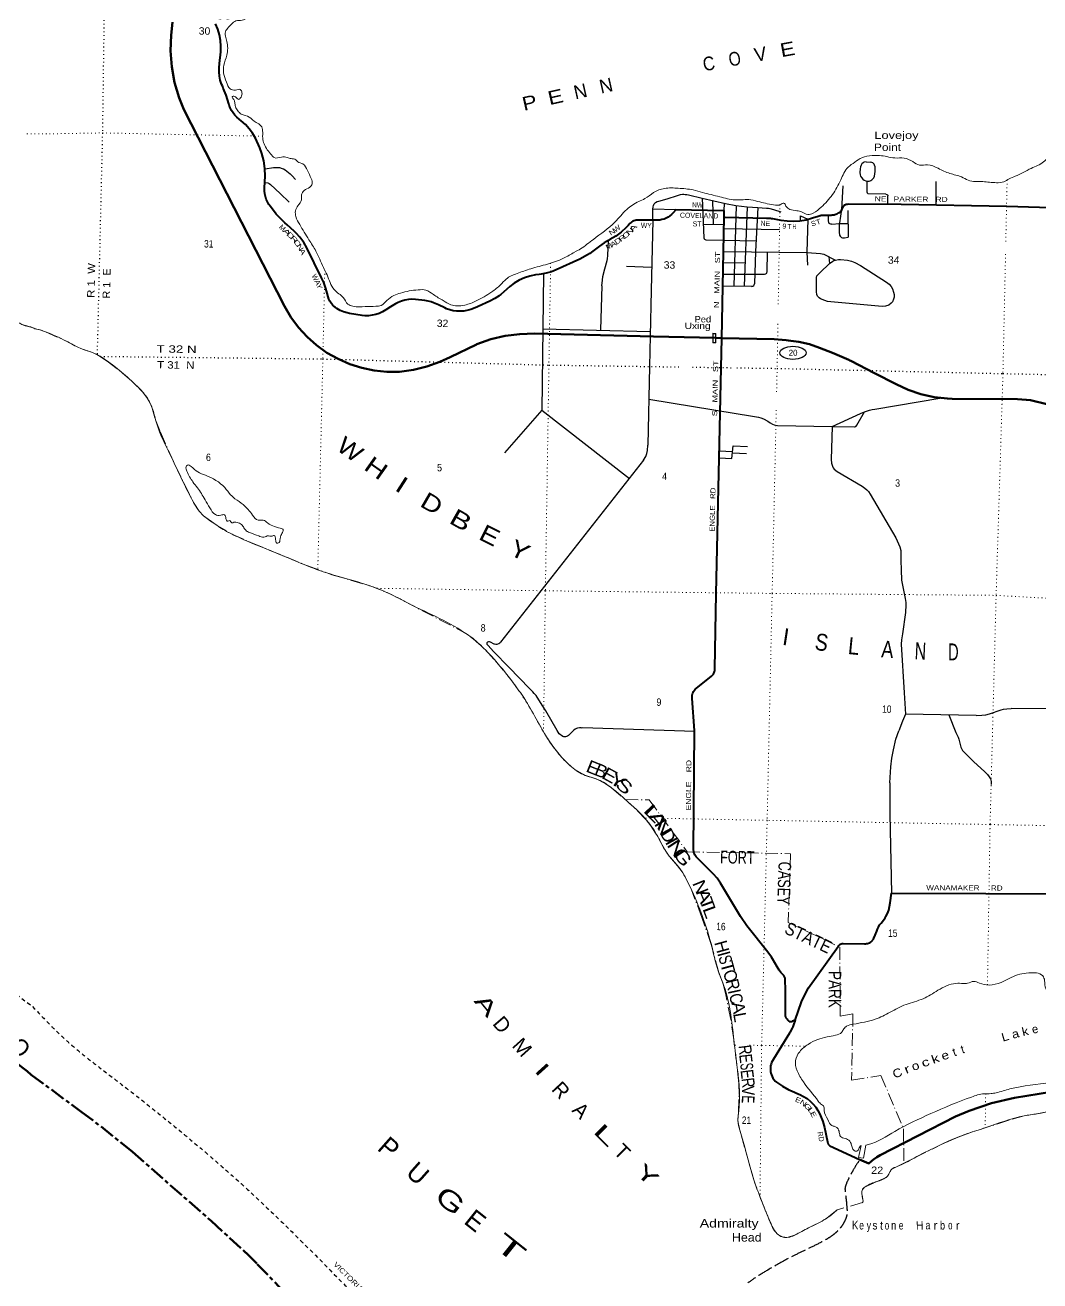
# Model space of a CAD drawing. Header units: feet. Extents: x -493433 to -244333, y 184684 to 373072.
# Drawn here: x -430528 to -406500, y 243147 to 272885 of the extents above; entities that cross this region are included whole.
import ezdxf
from ezdxf.enums import TextEntityAlignment as Align

# ---------------------------------------------------------------- set-up
doc = ezdxf.new("R2010")
doc.units = ezdxf.units.FT
doc.header["$LTSCALE"] = 60
for name, pattern in [('DOT_DASHED', [7.7, 5, -1.2, 0.3, -1.2]), ('DOTTED', [1.5, 0.3, -1.2]), ('LONG_DASH_SHORT_DASH', [9.9, 6, -1.2, 1.5, -1.2]), ('LONG_DASHED', [7.5, 6, -1.5]), ('SHORT_DASHED', [2.7, 1.5, -1.2])]:
    doc.linetypes.add(name, pattern=pattern)
for name, color, linetype, lineweight in [('11', 7, 'LONG_DASH_SHORT_DASH', 60), ('12', 7, 'LONG_DASH_SHORT_DASH', 13), ('17', 7, 'Continuous', 25), ('23', 7, 'Continuous', 70), ('26', 7, 'Continuous', 40), ('27', 7, 'Continuous', 13), ('29', 7, 'Continuous', 25), ('33', 7, 'SHORT_DASHED', 25), ('39', 7, 'Continuous', 13), ('41', 7, 'Continuous', 13), ('44', 7, 'DOT_DASHED', 13), ('45', 7, 'Continuous', 25), ('59', 7, 'Continuous', 13), ('6', 7, 'DOTTED', 25), ('7', 7, 'DOTTED', 13)]:
    doc.layers.add(name, color=color, linetype=linetype, lineweight=lineweight)
doc.layers.add('42', color=7, linetype='Continuous')

msp = doc.modelspace()

# ---------------------------------------------------------------- linework, layer by layer
at = {"layer": '11'}
for points in [[(-430741.36, 248309.59), (-430483.13, 248110.01), (-430382.02, 248029.91)], [(-430382.02, 248029.91), (-429206.37, 247156.84), (-428730.94, 246802.27), (-427984.09, 246201.08), (-426123.29, 244569.06), (-425296.42, 243807.99), (-425029.58, 243546.77), (-424414.71, 242906.34)]]:
    msp.add_lwpolyline(points, dxfattribs=at)
at = {"layer": '17'}
msp.add_ellipse((-412346.41, 265124.15), major_axis=(-309.24, 1), ratio=0.500121, dxfattribs=at)
at = {"layer": '23'}
for points in [[(-414032.83, 265474.26), (-414173.89, 265477.58), (-414563.33, 265486.75), (-415652.23, 265512.38), (-418469.96, 265578.72), (-418817.73, 265570.01), (-419162.68, 265525), (-419501.04, 265444.18), (-419829.1, 265328.43), (-419843.78, 265322.32), (-420461.91, 265024.64), (-420709.14, 264908.37), (-421017.41, 264798.09), (-421335.52, 264720.63), (-421659.99, 264676.84), (-421960.33, 264675.12), (-422260.28, 264704.86), (-422555.49, 264765.78), (-422842.71, 264857.23), (-423118.79, 264978.2), (-423380.72, 265127.36), (-423625.62, 265303.09), (-423850.81, 265503.46), (-424053.83, 265726.26), (-424232.44, 265969.07), (-424384.69, 266229.21), (-426772.21, 270884.33), (-426882.38, 271162.17), (-426988.07, 271524.63), (-427055.3, 271896.15), (-427083.32, 272272.66), (-427071.83, 272650.04), (-427038, 272951.95)], [(-411022.52, 264954.83), (-411409, 265125.95), (-411717.12, 265245.65), (-411957.02, 265329.48), (-412204.37, 265387.77), (-412456.46, 265419.88), (-412510.89, 265423.32), (-412788, 265444.95), (-414032.83, 265474.26)], [(-406046.64, 263841.1), (-406692, 263995.95), (-406719.58, 264000.25), (-406823.57, 264013.72), (-407031.03, 264024.1), (-408574.03, 264034.83), (-408688.01, 264039.85), (-409004.36, 264076.41), (-409315.16, 264145.83), (-409616.99, 264247.37), (-409906.56, 264379.89), (-410418, 264643.95), (-410972.52, 264930.84), (-410997.39, 264943.7), (-411022.52, 264954.83)], [(-410769, 246021.95), (-410547, 245927.95), (-410479.27, 245986.65), (-410439.79, 246020.35), (-410363.41, 246075.48), (-410281.68, 246122.33), (-408496.72, 247036.45), (-408173.08, 247177.86), (-407646.36, 247356.1), (-407103.89, 247478.31), (-406228, 247624.95)]]:
    msp.add_lwpolyline(points, dxfattribs=at)
at = {"layer": '26'}
msp.add_line((-414032.83, 265474.26), (-413975.17, 268336.39), dxfattribs=at)
for points in [[(-423214.94, 266221.96), (-423238.26, 266246.98), (-423245.56, 266254.81), (-423279.97, 266299.5), (-423309.51, 266347.53), (-423333.88, 266398.39), (-423352.79, 266451.52), (-423373, 266535.95), (-423407.11, 266645.47), (-423413.6, 266668.01), (-423456.32, 266787.93), (-423511.34, 266902.72), (-423855.21, 267611.34), (-423931.18, 267739.99), (-424020.18, 267859.99), (-424111.54, 267960.42), (-424156, 268003.95), (-424320, 268153.95), (-424379.23, 268204.68), (-424449.66, 268269.71), (-424580.1, 268410.65), (-424716.17, 268585.6), (-424755.65, 268640.19), (-424789.22, 268698.6), (-424816.49, 268760.2), (-424837.17, 268824.31), (-424851.04, 268890.24), (-424857.94, 268957.25), (-424857.8, 269024.62), (-424857.55, 269028.98), (-424842.71, 269304.15), (-424850.93, 269487.4), (-424878.27, 269668.78), (-424924.41, 269846.31), (-424971.12, 269975.9), (-425071.71, 270207.21), (-425140.37, 270323.63), (-425220.83, 270432.22), (-425312.2, 270531.81), (-425413.47, 270621.31), (-425455, 270652.95), (-425460.52, 270657.02), (-425513.84, 270701.28), (-425562.25, 270750.88), (-425605.2, 270805.26), (-425642.24, 270863.83), (-425672.95, 270925.96), (-425697, 270990.95), (-425703.66, 271019.15), (-425764.75, 271222.87), (-425836.35, 271394.09), (-425847.07, 271419.7), (-425857.44, 271444.09), (-425876.35, 271488.56), (-425906.34, 271582.32), (-425926.36, 271678.71), (-425936.2, 271776.66), (-425935.74, 271875.1), (-425925, 271972.95), (-425896.03, 272249.69), (-425892.47, 272386.4), (-425903.23, 272522.73), (-425928.17, 272657.2), (-425967.03, 272788.31), (-426019.39, 272914.65)], [(-404708.03, 268509.98), (-407285, 268589.95), (-409782, 268634.95), (-411023, 268643.95), (-411065.7, 268640.52), (-411079.52, 268638.63), (-411093.07, 268635.31), (-411106.2, 268630.59), (-411118.77, 268624.52), (-411130.63, 268617.17), (-411141.65, 268608.63), (-411151.73, 268598.97), (-411160.73, 268588.32), (-411168.58, 268576.78), (-411171.49, 268571.74), (-411205.87, 268487.3)], [(-413975.17, 268336.39), (-413972.62, 268462.99), (-413972.12, 268488.08), (-413997.12, 268488.63), (-415117, 268512.95), (-415185.9, 268437.63), (-415221.9, 268400.1), (-415261.62, 268366.54), (-415304.63, 268337.31), (-415350.47, 268312.74), (-415398.62, 268293.1), (-415448.56, 268278.59), (-415499.74, 268269.39), (-415551.6, 268265.59), (-415581.02, 268265.84), (-415661, 268264.95), (-416003.05, 268269.27), (-416030.48, 268269.18), (-416057.74, 268266.22), (-416084.55, 268260.42), (-416110.6, 268251.86), (-416135.62, 268240.61), (-416159.32, 268226.82), (-416181.45, 268210.62), (-416201.77, 268192.2), (-416205.47, 268188.39), (-416250, 268140.95), (-416292.45, 268094.18), (-416412.14, 267984.07), (-416542.69, 267887.07), (-416682.66, 267804.25), (-416705.31, 267792.63), (-416816.16, 267730.47), (-416927.16, 267652.47), (-417088, 267529.95), (-417156.62, 267478.78), (-417211.07, 267443.23), (-417390.62, 267342.88), (-417951.13, 267091.77), (-418066.81, 267043.39), (-418186.91, 267007.37), (-418310.12, 266984.09), (-418357.96, 266978.6), (-418442.14, 266967.98), (-418574.62, 266939.64), (-418703.42, 266897.62), (-418827.12, 266842.35), (-418944.36, 266774.47), (-419053.87, 266694.69), (-419267, 266502.95), (-419286.21, 266488.87), (-419303, 266476.37), (-419408.6, 266407.29), (-419520.85, 266349.63), (-419804.36, 266217.37), (-419828.79, 266205.97), (-419854.36, 266194.25), (-419872.32, 266186.02), (-419975.9, 266147.61), (-420038.59, 266131.36), (-420139.38, 266114.26), (-420223.31, 266107.54), (-420307.48, 266109.63), (-420390.98, 266120.51), (-420472.88, 266140.06), (-420552.29, 266168.06), (-420592.83, 266186.11), (-420741, 266256.95), (-420860.11, 266309.24), (-420916.53, 266330.46), (-420988.2, 266349.89), (-421061.52, 266361.72), (-421284.83, 266390.26), (-421369.38, 266392.9), (-421453.74, 266386.68), (-421536.98, 266371.68), (-421618.2, 266348.06), (-421696.51, 266316.07), (-421760.6, 266282.3), (-421875, 266211.95), (-421986.31, 266138.39), (-422062.25, 266094.25), (-422142.39, 266058.29), (-422225.85, 266030.9), (-422311.72, 266012.39), (-422399.05, 266002.95), (-422486.89, 266002.7), (-422547.83, 266007.94), (-422849.38, 266057.67), (-422902.83, 266069.23), (-422986.45, 266094.92), (-423066.93, 266129.2), (-423143.38, 266171.71), (-423189.97, 266204.43), (-423214.94, 266221.96)], [(-413975.17, 268336.39), (-413949.99, 268335.87), (-412974.04, 268315.59), (-412948.73, 268315.06), (-412924.04, 268313.76), (-412894.12, 268312.19), (-412877.96, 268309.84), (-412853.22, 268306.24), (-412827.96, 268301.57), (-412635, 268265.95), (-412486.32, 268247.37), (-412335.44, 268240.77), (-412184.69, 268249.97), (-412037.17, 268274.55), (-411880, 268317.95), (-411749.84, 268362.02), (-411724.71, 268370.53), (-411699.84, 268377.08), (-411696.32, 268378.01), (-411676.94, 268381), (-411652.06, 268383.62), (-411626.94, 268384.09), (-411439.98, 268387.58), (-411414.82, 268388.05), (-411389.98, 268390.12), (-411366.11, 268394.62), (-411352.36, 268398.74), (-411327.48, 268407.65), (-411302.36, 268419.55), (-411250.58, 268444.06)], [(-411250.59, 268444.08), (-411240.14, 268450.53), (-411230.41, 268458.04), (-411221.53, 268466.53), (-411213.58, 268475.9), (-411206.65, 268486.04), (-411205.89, 268487.32)], [(-412295.92, 249321.12), (-412319, 249311.18), (-412358.6, 249294.12), (-412383.66, 249282.66), (-412408.6, 249279.56), (-412409.97, 249279.65), (-412415.82, 249280.69), (-412421.54, 249282.32), (-412427.05, 249284.55), (-412432.29, 249287.34), (-412437.22, 249290.67), (-412470.36, 249324.59), (-412487.56, 249346.35), (-412506.37, 249371.37), (-412517.14, 249396.35), (-412519.86, 249405.95), (-412525, 249430.9), (-412525, 249455.95), (-412525, 250055.95), (-412527.21, 250260), (-412527.48, 250285.09), (-412530.51, 250310), (-412531.52, 250315.11), (-412535.66, 250328.53), (-412541.18, 250341.45), (-412546.38, 250350.76), (-412565.3, 250375.69), (-412587.18, 250400.76), (-412632.48, 250452.66), (-412671.47, 250502.66), (-412722.24, 250581.08), (-412831.96, 250771.7), (-412855.11, 250809.42), (-412943.69, 250933.99), (-413438.5, 251557.55), (-413438.73, 251557.85), (-413586.15, 251773.07), (-414061.6, 252568.98), (-414141.24, 252683.3), (-414224.05, 252779.9), (-414635.5, 253190.45), (-414652.87, 253212.71), (-414667.83, 253236.66), (-414680.2, 253262.04), (-414689.84, 253288.57), (-414696.66, 253315.97), (-414700.58, 253343.93), (-414700.83, 253346.94), (-414676, 256180.95), (-414734.68, 256936.82), (-414735.82, 256959.66), (-414734.55, 256990.33), (-414730.07, 257020.7), (-414722.45, 257050.43), (-414711.76, 257079.21), (-414698.12, 257106.71), (-414681.69, 257132.63), (-414662.63, 257156.69), (-414641.16, 257178.63), (-414277.94, 257466.62), (-414273.93, 257469.7), (-414257.85, 257483.77), (-414243.33, 257499.46), (-414230.52, 257516.57), (-414219.58, 257534.93), (-414210.61, 257554.33), (-414203.72, 257574.56), (-414198.99, 257595.4), (-414196.46, 257616.62), (-414196.16, 257637.99), (-414165, 259425.95), (-414047, 264770.95), (-414032.83, 265474.26)], [(-412295.92, 249321.12), (-412142.65, 249756.53), (-412068.08, 249924.12), (-411975.83, 250084.12), (-411279.91, 251062.64), (-411262.09, 251087.7), (-411237.15, 251112.2), (-411236.69, 251112.56), (-411226.63, 251118.94), (-411215.95, 251124.24), (-411208.01, 251127.19), (-411183.05, 251132.92), (-411158.01, 251132.83), (-410652, 251131.11), (-410627.11, 251131.02), (-410602, 251133.27), (-410581.18, 251137.19), (-410559.01, 251143.83), (-410537.65, 251152.74), (-410517.33, 251163.85), (-410498.29, 251177.01), (-410480.74, 251192.1), (-410464.85, 251208.93), (-410460.77, 251214.28), (-410443.17, 251239.31), (-410431.13, 251264.28), (-410396.6, 251335.89), (-410361.78, 251432.21), (-410347.1, 251474.32), (-410323.36, 251526.28), (-410294.32, 251575.47), (-410260.3, 251621.35), (-410182.12, 251722.62), (-410162.86, 251747.57), (-410148.41, 251772.62), (-410111.04, 251846.58), (-410079.88, 251928.59), (-410057.46, 252013.41), (-410044.03, 252100.1), (-410011, 252331.95), (-405542, 252311.49)], [(-412295.92, 249321.12), (-412333.83, 249213.43), (-412342.38, 249188.67), (-412352.51, 249163.43), (-412364.59, 249133.32), (-412401.24, 249059.76), (-412413.75, 249034.63), (-412429.27, 249009.76), (-412810.74, 248398.41), (-412833.18, 248361.26), (-412851.61, 248321.96), (-412865.83, 248280.94), (-412875.69, 248238.67), (-412881.07, 248195.6), (-412881.92, 248152.2), (-412878.24, 248108.95), (-412870.05, 248066.32), (-412857.45, 248024.78), (-412840.57, 247984.79), (-412819.61, 247946.78), (-412794.79, 247911.17), (-412766.39, 247878.35), (-412739.23, 247852.54), (-412595.06, 247755.17), (-412441.5, 247673.4), (-412382.08, 247647.05), (-412204.85, 247569.29), (-412180.23, 247558.98), (-412093.84, 247515.79), (-412012.45, 247463.81), (-411936.93, 247403.6), (-411868.12, 247335.83), (-411806.78, 247261.24), (-411753.56, 247180.65), (-411709.06, 247094.93), (-411641.36, 246919.58), (-411597.71, 246777.8), (-411526.29, 246438.36), (-411521.05, 246413.47), (-411512.86, 246388.36), (-411510.35, 246383.08), (-411504.75, 246373.91), (-411498.22, 246365.37), (-411490.84, 246357.57), (-411482.68, 246350.58), (-411473.83, 246344.48), (-411473.42, 246344.22), (-410769, 246021.95)]]:
    msp.add_lwpolyline(points, dxfattribs=at)
at = {"layer": '29'}
for p, q in [((-410613, 269643.95), (-410511, 269638.95)), ((-410590.95, 268923.98), (-410588, 269189.95)), ((-408962, 269178.95), (-408961, 268619.95)), ((-411167, 269077.95), (-411194, 268518.95)), ((-410145.96, 268880.21), (-410563.02, 268892.18)), ((-410097, 268638.95), (-410101.15, 268837.99)), ((-414498.53, 268784.85), (-414455.82, 267845)), ((-414249.59, 268726.97), (-414235.87, 268165.22)), ((-413971.98, 268488.08), (-413968, 268664.95)), ((-413694.11, 268609.9), (-413745.13, 266701.95)), ((-413434.28, 268584.92), (-413500.47, 266698.97)), ((-415667, 268261.95), (-415662.34, 268523.96)), ((-415117, 268512.95), (-415662.34, 268523.96)), ((-411049, 268497.95), (-411040, 267861.95)), ((-414469.98, 268170.67), (-413978.99, 268159.25)), ((-413977, 268069.95), (-412667, 268042.95)), ((-414410.95, 267803.84), (-413988, 267792.95)), ((-413988, 267792.95), (-413220, 267779.95)), ((-411498.13, 267397.76), (-411481.92, 267237.89)), ((-415695, 267144.95), (-416290, 267170.95)), ((-413998, 267260.08), (-413481, 267253.95)), ((-414003, 266988.95), (-413019, 266985.04)), ((-416874.22, 266714.02), (-416906.81, 265665.04)), ((-413330, 266696.15), (-414010, 266705.95)), ((-418268, 265694.95), (-415724.84, 265630.9)), ((-410408.97, 263790.76), (-408869, 264053.95)), ((-418295, 263767.95), (-416215.96, 262151.58)), ((-410748.06, 263687.08), (-410651.77, 263725.8)), ((-411422, 263377.95), (-411442.43, 262596.07)), ((-411422, 263377.95), (-410893.02, 263370.43)), ((-415884.63, 262582.23), (-419269.16, 258270.86)), ((-414093, 262635.95), (-413792, 262621.95)), ((-414091, 262804.95), (-413775, 262785.95)), ((-413778, 262754.95), (-413443, 262736.95)), ((-410520.98, 261776.55), (-409911.07, 260745.72)), ((-406210, 256689.89), (-407181.98, 256699.75)), ((-408011.97, 256536.3), (-409680, 256570.95))]:
    msp.add_line(p, q, dxfattribs=at)
for points in [[(-424845, 269482.95), (-424646.14, 269511.86), (-424560.26, 269516.63), (-424505.39, 269509.47), (-424438.6, 269492.76), (-424412.36, 269480.83), (-424374.19, 269454.58), (-424252.53, 269366.27), (-424202.44, 269318.53), (-424128.49, 269232.61)], [(-410613, 269643.95), (-410650.58, 269642.51), (-410667.27, 269637.74), (-410682.78, 269627), (-410712.6, 269601.94), (-410730.49, 269570.91), (-410746, 269530.34), (-410754.34, 269482.6), (-410760.31, 269391.91), (-410754.34, 269342.98), (-410743.61, 269310.76), (-410724.53, 269276.15), (-410693.51, 269240.35), (-410658.93, 269215.29), (-410623.14, 269198.58), (-410588, 269189.95)], [(-410588, 269189.95), (-410545.62, 269191.42), (-410519.37, 269197.39), (-410499.1, 269205.74), (-410475.24, 269221.26), (-410453.77, 269241.54), (-410432.31, 269270.18), (-410416.8, 269307.18), (-410397.72, 269418.16), (-410396.52, 269473.06), (-410403.68, 269531.53), (-410414.41, 269566.14), (-410425.15, 269591.2), (-410458.55, 269624.61), (-410480.01, 269634.16), (-410511, 269638.95)], [(-424847, 269160.96), (-424777.34, 269146.69), (-424748.71, 269132.37), (-424720.09, 269110.89), (-424486.31, 268900.86), (-424278.77, 268693.21)], [(-415662.34, 268523.96), (-415657.68, 268579.83), (-415650.53, 268612.05), (-415630.25, 268650.24), (-415598.05, 268681.27), (-415559.87, 268705.14), (-415521.71, 268719.45), (-415321.33, 268767.19), (-415080.4, 268850.72), (-415010.02, 268872.21), (-414965.89, 268879.36), (-414933.69, 268879.37), (-414899.1, 268876.98), (-414856.16, 268872.21), (-414822.98, 268865.08)], [(-414822.98, 268865.08), (-414499, 268784.95), (-413946, 268658.95), (-413698, 268611.95), (-413430, 268582.95), (-413180, 268567.95), (-412969.94, 268551.79)], [(-410590.95, 268923.98), (-410587.95, 268909.19), (-410583.18, 268902.03), (-410574.83, 268896.06), (-410563.02, 268892.18)], [(-410145.96, 268880.21), (-410123.97, 268875.18), (-410110.26, 268866.23), (-410103.7, 268855.49), (-410101.15, 268837.99)], [(-413180.77, 268569.04), (-413235, 267519.95), (-413257.53, 266759.97)], [(-412969.94, 268551.79), (-412922.73, 268547.61), (-412891.72, 268542.83), (-412810.61, 268518.97), (-412636.47, 268464.07)], [(-415667, 268261.95), (-415702.54, 266597.99), (-415725.42, 265526.7)], [(-412171, 268250.95), (-412164, 268369.95), (-411996, 268285.95)], [(-411996, 268285.95), (-412019, 267504.95), (-412002, 267201.95)], [(-411430.87, 268170.4), (-411452.09, 268171.69), (-411469.98, 268177.65), (-411485.48, 268189.59), (-411497.41, 268207.49), (-411503.37, 268252.84), (-411501, 268386.95)], [(-411194, 268518.95), (-411248.13, 268202.71), (-411249.32, 268186.01)], [(-411430.87, 268170.4), (-411240, 268186.95), (-411045, 268189.95)], [(-411249.32, 268186.01), (-411254.09, 268088.15), (-411252.9, 267962.85), (-411245.74, 267925.85), (-411242.16, 267910.34), (-411229.04, 267882.89), (-411215.1, 267868.33), (-411199.59, 267855.21), (-411172.99, 267847.09), (-411124.08, 267848.29), (-411040, 267861.95)], [(-416874.22, 266714.02), (-416859.96, 266847.66), (-416845.65, 266928.81), (-416800.33, 267114.97), (-416743.08, 267310.68), (-416735.92, 267353.64), (-416728.76, 267430.02), (-416714.45, 267785.64)], [(-414455.82, 267845), (-414450.62, 267826.82), (-414442.87, 267814.89), (-414429.15, 267806.54), (-414410.95, 267803.84)], [(-413994.98, 267526.17), (-412009, 267498.95), (-411692.03, 267474.57)], [(-412962.6, 267028.71), (-412960, 267043.95), (-412946, 267509.95)], [(-411692.03, 267474.57), (-411651.29, 267467.02), (-411617.89, 267457.47), (-411553.48, 267426.44), (-411419.9, 267357.23), (-411336.4, 267321.43)], [(-418251.23, 266994.89), (-418295, 263767.95), (-419175, 262753.95)], [(-413330, 266696.15), (-413310.37, 266699.09), (-413294.87, 266705.05), (-413274.59, 266720.57), (-413263.86, 266736.08), (-413257.53, 266759.97)], [(-413019, 266985.04), (-412991.91, 266991.46), (-412978.79, 266999.81), (-412968.06, 267010.55), (-412962.6, 267028.71)], [(-415725.42, 265526.7), (-415741, 264796.95), (-415780.4, 262933.96)], [(-415759, 264029.95), (-413694.39, 263686.38), (-413348.44, 263628.81)], [(-410651.77, 263725.8), (-410531.31, 263763.99), (-410474.05, 263778.31), (-410408.97, 263790.76)], [(-413348.44, 263628.81), (-413166.06, 263598.13), (-413106.42, 263583.8), (-413046.78, 263562.32), (-412944.21, 263509.82), (-412883.38, 263469.24), (-412829.71, 263433.44), (-412793.92, 263416.73), (-412762.08, 263408.26)], [(-412762.08, 263408.26), (-412711, 263401.95), (-411422, 263377.95), (-410748.06, 263687.08)], [(-410893.02, 263370.43), (-410876.01, 263373.76), (-410865.27, 263378.53), (-410850.96, 263390.47), (-410835.45, 263409.56), (-410651.77, 263725.8)], [(-415884.63, 262582.23), (-415829.43, 262670.88), (-415803.19, 262737.71), (-415788.88, 262809.31), (-415780.4, 262933.96)], [(-413792, 262621.95), (-413762, 262918.95), (-413421, 262902.95)], [(-411442.43, 262596.07), (-411433.02, 262514.53), (-411413.94, 262438.15), (-411397.24, 262402.35), (-411368.61, 262371.33), (-411299.44, 262316.43), (-410705.45, 261967.97), (-410643.43, 261922.62), (-410595.72, 261879.66), (-410559.94, 261836.7), (-410520.98, 261776.55)], [(-409911.07, 260745.72), (-409816.77, 260527.57), (-409795.05, 260445.02), (-409790.71, 260279.93), (-409786.37, 259910.65), (-409779.86, 259808.56), (-409773.34, 259736.87), (-409686.5, 259306.77), (-409675.65, 259215.54), (-409673.47, 259154.71), (-409682.16, 258972.24), (-409755.97, 258468.28), (-409777.69, 258324.92), (-409781.68, 258223.94)], [(-419562.69, 258190.18), (-419584.17, 258217.26), (-419588.94, 258238.74), (-419586.55, 258261.41), (-419569.85, 258281.7), (-419550.77, 258288.86), (-419536.46, 258287.66), (-419517.37, 258281.7), (-419431.5, 258236.35), (-419410.02, 258229.19), (-419380.21, 258225.61), (-419352.77, 258226.8), (-419313.41, 258238.74), (-419288.37, 258253.06), (-419269.16, 258270.86)], [(-419562.69, 258190.18), (-419440, 258053.95), (-419068.37, 257674.4)], [(-409781.68, 258223.94), (-409712, 257072.95), (-409680, 256570.95), (-409752, 256397.95), (-409843.04, 256174.74)], [(-417361.71, 256247.66), (-417401.46, 256247.01), (-417444.4, 256239.85), (-417471.83, 256230.3), (-417500.46, 256215.99), (-417531.47, 256192.12), (-417574.41, 256151.54), (-417634.05, 256087.1), (-417657.9, 256065.62), (-417686.53, 256050.1), (-417734.24, 256034.6), (-417770.02, 256032.21), (-417795.07, 256039.36), (-417829.66, 256058.46), (-417852.32, 256077.55), (-417879.75, 256103.81), (-417932.23, 256177.8), (-418201.79, 256647.98), (-418285.28, 256779.25), (-418430.8, 257005.99), (-418471.35, 257058.5), (-418507.13, 257099.07), (-418585.85, 257177.84), (-419068.37, 257674.4)], [(-408011.97, 256536.3), (-407871.46, 256541.51), (-407775.93, 256554.54), (-407695.6, 256574.09), (-407415.53, 256671.84), (-407361.25, 256687.05), (-407283.09, 256695.74), (-407181.98, 256699.75)], [(-408657, 256548.95), (-408490.23, 256135.29), (-408433.78, 256020.16), (-408416.41, 255978.89), (-408390.36, 255848.56), (-408370.81, 255783.39), (-408333.91, 255709.54), (-408303.51, 255674.77), (-408073.38, 255444.52), (-407799.82, 255201.23), (-407739.01, 255136.06), (-407699.95, 255083.93), (-407671.71, 255036.13), (-407652.19, 254975.32), (-407649.99, 254951.42), (-407652.19, 254901.46)], [(-417361.71, 256247.66), (-417328, 256249.95), (-414670, 256166.95)], [(-410052.21, 254940.92), (-410031.72, 255322.88), (-410005.66, 255527.07), (-409966.58, 255722.57), (-409910.13, 255974.55), (-409843.04, 256174.74)], [(-410052.21, 254940.92), (-410051, 254706.95), (-410051, 254199.95), (-410011, 252331.95)]]:
    msp.add_lwpolyline(points, dxfattribs=at)
msp.add_lwpolyline([(-411336.4, 267321.43), (-411269.61, 267335.75), (-411221.9, 267335.75), (-411054.92, 267316.65), (-410957.11, 267292.78), (-410878.39, 267259.37), (-410749.58, 267192.54), (-410129.35, 266801.12), (-410064.95, 266746.22), (-410024.39, 266691.33), (-409991, 266636.44), (-409967.14, 266562.45), (-409950.44, 266502.78), (-409950.44, 266445.5), (-409962.37, 266395.38), (-409993.38, 266333.32), (-410022.01, 266297.52), (-410074.49, 266254.56), (-410155.59, 266225.92), (-410236.7, 266218.76), (-411448.52, 266330.93), (-411527.24, 266342.87), (-411594.04, 266361.96), (-411694.23, 266404.92), (-411727.62, 266428.79), (-411763.4, 266469.36), (-411780.1, 266507.55), (-411789.64, 266567.22), (-411787.26, 266908.52), (-411780.1, 266944.32), (-411749.09, 266980.12), (-411703.77, 267025.47), (-411481.92, 267237.89), (-411403.2, 267295.17), (-411376.96, 267307.1)], close=True, dxfattribs=at)
at = {"layer": '33'}
msp.add_lwpolyline([(-460939.06, 257380.74), (-445213.68, 254957.59), (-444459.88, 254809.61), (-443775.65, 254657.19), (-441707.86, 254146.31), (-439214.58, 253431.07), (-438287.06, 253141.57), (-437589.28, 252903.16), (-434338.68, 251694.07), (-431734.78, 250570.13), (-431333.78, 250363.65), (-430994.47, 250127.36), (-430350.94, 249643.45)], dxfattribs=at)
msp.add_spline([(-430350.94, 249643.45), (-429693, 248970.95), (-428326, 247861.95), (-426575, 246458.95), (-425495, 245522.95), (-418942, 239259.95), (-417786, 238411.95), (-416550, 237730.95), (-415235, 237313.95), (-412731, 236877.95), (-411242, 236494.95), (-409995, 236023.95), (-408525, 235264.95), (-407173, 234284.95), (-407073.34, 234176.53)], degree=3, dxfattribs=at)
at = {"layer": '33', "linetype": 'LONG_DASHED'}
msp.add_spline([(-410790, 245985.95), (-411090, 245429.95), (-411111, 245363.95), (-411108, 245244.95), (-411070, 244880.95), (-411070, 244716.95), (-411153, 244505.95), (-411347, 244273.95), (-411630, 244088.95), (-411931, 243934.95), (-412213, 243800.95), (-412489, 243657.95), (-412939, 243404.95), (-413248, 243214.95), (-413414.05, 243098.32)], degree=3, dxfattribs=at)
at = {"layer": '39'}
msp.add_lwpolyline([(-410734, 246349.95), (-410791, 246066.95), (-410678, 246050.95), (-410620, 246359.95)], dxfattribs=at)
for points in [[(-424873, 273665.95), (-424944, 273678.95), (-424918, 273633.95), (-424937, 273587.95), (-424973, 273569.95), (-425004, 273543.95), (-425058, 273566.95), (-425114, 273577.95), (-425173, 273588.95), (-425237, 273629.95), (-425351, 273701.95), (-425452, 273714.95), (-425569, 273683.95), (-425701, 273606.95), (-425848, 273489.95), (-425964, 273353.95), (-426034, 273275.95), (-426043, 273182.95), (-425986, 273088.95), (-425910, 273027.95), (-425863, 273040.95), (-425893, 273099.95), (-425952, 273167.95), (-425942, 273215.95), (-425875, 273252.95), (-425853, 273220.95), (-425872, 273170.95), (-425840, 273167.95), (-425797, 273215.95), (-425749, 273273.95), (-425726, 273247.95), (-425781, 273152.95), (-425802, 273080.95), (-425758, 273029.95), (-425702, 273036.95), (-425649, 273098.95), (-425568, 273116.95), (-425443, 273108.95), (-425283, 273110.95), (-425207, 273109.95), (-425181, 273083.95), (-425252, 273051.95), (-425390, 272998.95), (-425537, 272986.95), (-425639, 272908.95), (-425733, 272806.95), (-425793, 272694.95), (-425781, 272625.95), (-425749, 272499.95), (-425750, 272172.95), (-425824, 271932.95), (-425828, 271747.95), (-425762, 271534.95), (-425675, 271377.95), (-425548, 271347.95), (-425435, 271358.95), (-425394, 271283.95), (-425415, 271180.95), (-425470, 271126.95), (-425544, 271182.95), (-425617, 271197.95), (-425625, 271174.95), (-425587, 271126.95), (-425564, 271055.95), (-425545, 270952.95), (-425494, 270852.95), (-425409, 270778.95), (-425221, 270705.95), (-425061, 270578.95), (-424943, 270500.95), (-424904, 270382.95), (-424902, 270208.95), (-424870, 270071.95), (-424793, 269930.95), (-424689, 269802.95), (-424631, 269745.95), (-424460, 269757.95), (-424317, 269751.95), (-424230, 269722.95), (-424120, 269696.95), (-424072, 269647.95), (-423949, 269597.95), (-423842, 269440.95), (-423754, 269249.95), (-423733, 269122.95), (-423788, 269048.95), (-423923, 268964.95), (-423980, 268862.95), (-423984, 268743.95), (-424070, 268606.95), (-424126, 268482.95), (-424118, 268348.95), (-424027, 268161.95), (-423809, 267801.95), (-423641, 267533.95), (-423466, 267147.95), (-423373, 266968.95)], [(-417512.62, 267512.05), (-417380, 267585.95), (-417073, 267810.95), (-416564, 268218.95), (-416284, 268518.95), (-415999, 268707.95), (-415851, 268774.95), (-415649, 268917.95), (-415388, 269017.95), (-415061, 269021.95), (-414709, 268980.95), (-414487, 268921.95), (-414081, 268818.95), (-413717, 268745.95), (-413342, 268746.95), (-413130, 268695.95), (-412955, 268655.95), (-412756, 268620.95), (-412647, 268633.95), (-412560, 268669.95), (-412512, 268599.95), (-412420, 268519.95), (-412255, 268487.95), (-412130, 268455.95), (-411996, 268401.95), (-411868, 268430.95), (-411679, 268573.95), (-411409, 268869.95), (-411216, 269221.95), (-411038, 269520.95), (-410884, 269637.95), (-410713, 269744.95), (-410468, 269796.95), (-410122, 269770.95), (-409932, 269737.95), (-409712, 269733.95), (-409508, 269651.95), (-409349, 269569.95), (-409162, 269575.95), (-408908, 269493.95), (-408631, 269370.95), (-408352, 269288.95), (-408195, 269210.95), (-407853, 269178.95), (-407528, 269152.95), (-407355, 269176.95), (-407229, 269243.95), (-407083, 269304.95), (-406705, 269492.95), (-406413, 269644.95), (-406207, 269839.95), (-406069, 269927.95), (-405941.42, 270000.06)], [(-433951.44, 269493.11), (-433894.65, 269320.26), (-433839.38, 269169.65), (-433772.68, 268988.52), (-433727.45, 268840.15), (-433666.14, 268689.42), (-433609.83, 268494.37), (-433592.41, 268459.68), (-433551.1, 268317.45), (-433512.2, 268157.1), (-433455.09, 267998.38), (-433407.8, 267851.99), (-433367.68, 267655.27), (-433352.86, 267594.38), (-433293.16, 267461.86), (-433283.3, 267451.55), (-433215.8, 267306.74), (-433178.95, 267237.3), (-433175.35, 267217.03), (-433118.29, 267149.17), (-433118.6, 267135.05), (-433018.29, 267013.77), (-433000.39, 267001.27), (-432921.23, 266928.9), (-432897.19, 266920.3), (-432831.61, 266872.45), (-432797.94, 266843.47), (-432672.27, 266774.14), (-432543.14, 266678.49), (-432349.67, 266571.35), (-432337.65, 266567.06), (-432181.72, 266497.08), (-431971.94, 266397.68), (-431833.63, 266352.31), (-431662.88, 266314.31), (-431552.8, 266271.56), (-431464.81, 266233.33), (-431405.12, 266193.68), (-431271.56, 266116.1), (-431249.71, 266099.48), (-431055.81, 266012.54), (-430949.97, 265959.78), (-430892.38, 265916.14), (-430798.56, 265867.69), (-430748.38, 265854.5), (-430742.42, 265850.33), (-430652.15, 265824.16), (-430602.28, 265796.84), (-430451.92, 265749.19), (-430337.62, 265714.43), (-430301.7, 265695.48), (-430249.46, 265684.26), (-430088.97, 265638.41), (-430043.72, 265622.08)], [(-423373, 266968.95), (-423210, 266626.95), (-423098, 266522.95), (-422994, 266436.95), (-422885, 266275.95), (-422765, 266225.95), (-422474, 266218.95), (-422224, 266225.95), (-422097, 266244.95), (-421964, 266363.95), (-421798, 266477.95), (-421637, 266539.95), (-421221, 266615.95), (-421037, 266607.95), (-420859, 266502.95), (-420627, 266360.95), (-420446, 266263.95), (-420299, 266233.95), (-420118, 266253.95), (-419846, 266351.95), (-419480, 266567.95), (-419271, 266734.95), (-419138, 266870.95), (-418880, 267002.95), (-418554, 267114.95), (-418159, 267224.95), (-417782, 267361.95), (-417515.04, 267510.7)], [(-430043.72, 265622.08), (-429557, 265403.95), (-429225, 265232.95), (-428933, 265129.95), (-428793, 265063.95), (-428645, 264974.95), (-428301, 264712.95), (-427911, 264368.95), (-427672, 264104.95), (-427517, 263813.95), (-427426, 263493.95), (-427025, 262563.95), (-426816, 262122.95), (-426588, 261673.95), (-426370, 261331.95), (-426100, 261114.95), (-425802, 260920.95), (-425447, 260742.95), (-424630, 260404.95), (-424136, 260198.95), (-423554, 259969.95), (-422205, 259549.95), (-421739, 259341.95), (-421505, 259219.95), (-420121, 258496.95), (-419780, 258232.95), (-419484, 257937.95), (-418969, 257307.95), (-418706, 256934.95), (-418146, 255974.95), (-417888, 255623.95), (-417623, 255347.95), (-417307, 255134.95), (-416951, 255012.95), (-416651, 254829.95), (-416221, 254462.95), (-415807, 254049.95), (-415547, 253668.95), (-415357, 253319.95), (-414986, 252854.95), (-414780, 252475.95), (-414263, 251045.95), (-414091, 250415.95), (-414012, 250218.95), (-413744, 248837.95), (-413665, 248189.95), (-413641, 248001.95), (-413642, 247053.95), (-413652, 246942.95), (-413602, 246713.95), (-413308, 245655.95), (-412884, 244537.95), (-412691, 244240.95), (-412488, 244175.95), (-412223, 244273.95), (-411892, 244445.95), (-411525, 244644.95), (-411296.59, 244831.21)], [(-424440, 260957.95), (-424785, 261096.95), (-424889, 261162.95), (-425010, 261160.95), (-425142, 261280.95), (-425367, 261529.95), (-425559, 261669.95), (-425661, 261761.95), (-425802, 261931.95), (-426256, 262223.95), (-426439, 262302.95), (-426599, 262435.95), (-426685, 262466.95), (-426718, 262422.95), (-426699, 262321.95), (-426555, 262067.95), (-426450, 261930.95), (-426267, 261645.95), (-426153, 261450.95), (-426023, 261291.95), (-425897, 261277.95), (-425804, 261288.95), (-425772, 261195.95), (-425741, 261140.95), (-425672, 261147.95), (-425636, 261098.95), (-425570, 261116.95), (-425511, 261109.95), (-425401, 261055.95), (-425349, 260980.95), (-425286, 260904.95), (-425191, 260861.95), (-424997, 260786.95), (-424874, 260760.95), (-424766, 260789.95), (-424700, 260780.95), (-424631, 260798.95), (-424596, 260700.95), (-424569, 260619.95), (-424516, 260628.95), (-424493, 260691.95), (-424478, 260769.95), (-424435, 260872.95), (-424420, 260939.95), (-424440, 260957.95)], [(-410917, 249224.95), (-410654, 249275.95), (-410397, 249341.95), (-410046, 249509.95), (-409669, 249692.95), (-409264, 249829.95), (-408914, 250027.95), (-408489, 250192.95), (-408315, 250190.95), (-408210, 250195.95), (-408065, 250239.95), (-407932, 250199.95), (-407702, 250152.95), (-407419, 250214.95), (-407028, 250395.95), (-406821, 250433.95), (-406581, 250438.95), (-406433, 250372.95), (-406388, 250256.95), (-406358, 250068.95), (-406300, 249970.95), (-406294, 249809.95), (-406262, 249673.95), (-406176, 249549.95), (-406022, 249484.95), (-405703, 249485.95), (-405392, 249469.95), (-405191, 249420.95), (-405021, 249481.95), (-404855, 249523.95), (-404641, 249539.95), (-404330, 249570.95), (-404129, 249541.95), (-404057, 249461.95), (-404100, 249373.95), (-404194, 249319.95), (-404253, 249239.95), (-404260, 249159.95), (-404159, 249032.95), (-404046, 248897.95), (-403866, 248754.95), (-403764, 248613.95), (-403766, 248494.95), (-403819, 248428.95), (-403987, 248390.95), (-404171, 248386.95), (-404331, 248303.95), (-404556, 248190.95), (-404896, 248099.95), (-405869, 247919.95), (-406241, 247846.95), (-407209, 247692.95), (-407535, 247600.95), (-407656, 247580.95), (-407824, 247576.95), (-408119, 247500.95), (-409082, 247109.95), (-409933, 246685.95), (-410558, 246375.95), (-410620, 246359.95)], [(-410734, 246349.95), (-410766, 246317.95), (-410803, 246240.95), (-410870, 246219.95), (-410938, 246292.95), (-410965, 246384.95), (-411003, 246457.95), (-411113, 246519.95), (-411221, 246566.95), (-411250, 246664.95), (-411292, 246765.95), (-411354, 246804.95), (-411428, 246823.95), (-411523, 246970.95), (-411607, 247183.95), (-411624, 247294.95), (-411668, 247323.95), (-411748, 247405.95), (-412100, 247858.95), (-412248, 248124.95), (-412285, 248369.95), (-412186, 248574.95), (-411988, 248747.95), (-411761, 248864.95), (-411540, 248922.95), (-411342, 248962.95), (-411192, 249035.95), (-411142, 249115.95), (-411079, 249179.95), (-410917, 249224.95)], [(-410711.42, 244999.46), (-410695, 245007.95), (-410688, 245063.95), (-410709, 245174.95), (-410710, 245286.95), (-410634, 245374.95), (-410352, 245502.95), (-410147, 245592.95), (-410078, 245670.95), (-410010, 245789.95), (-409876, 245856.95), (-409478, 246055.95), (-408946, 246324.95), (-408210, 246636.95), (-407777, 246777.95), (-406874, 247055.95), (-406565, 247104.95), (-405786, 247267.95), (-405129, 247362.95), (-404840, 247401.95), (-404511, 247400.95)]]:
    msp.add_spline(points, degree=3, dxfattribs=at)
at = {"layer": '44'}
for points in [[(-431375, 266175.85), (-431277.47, 266119.71), (-431245.97, 266097.55), (-430949.89, 265959.73), (-430869.58, 265902.44), (-430795.89, 265866.61), (-430655.1, 265823.74), (-430606.24, 265797.86), (-430487.5, 265760.26), (-430346.75, 265717.27), (-430328.11, 265710.14), (-430298.67, 265694.64), (-430181.25, 265665.78), (-430091.48, 265639.23), (-430043.2, 265621.57)], [(-430043.2, 265621.57), (-429544.92, 265398.46), (-429225.58, 265233.22), (-429133.22, 265197.6), (-428931.13, 265129.16), (-428793.01, 265063.96), (-428581.44, 264930.07), (-428226.25, 264650.67), (-427950.16, 264405.25), (-427773.09, 264228.2), (-427652.08, 264077.59), (-427539.12, 263870.2), (-427442.72, 263539.97), (-427324.28, 263247.44), (-426976.76, 262460.85), (-426523.68, 261553.75), (-426403.71, 261371.89), (-426304.2, 261266.71), (-426020.52, 261060.08), (-425635.95, 260831.21), (-425184.08, 260634.07), (-423857.15, 260086.67), (-423263.34, 259870.71), (-422397.97, 259618.51), (-421954.16, 259445.93), (-421540.27, 259238.35), (-420119.65, 258496.24), (-419928.01, 258364.16), (-419630.22, 258091.85), (-419399.61, 257841.12), (-419006.23, 257356.94), (-418691.28, 256912.29), (-418155.43, 255989.72), (-418007.74, 255777.18), (-417820.9, 255544.92), (-417629.11, 255353.45), (-417508.65, 255256.21), (-417276.29, 255120.79), (-417008.36, 255037.76), (-416789.93, 254925.54), (-416641.23, 254822.07), (-416309.34, 254542.99)], [(-416309.34, 254542.99), (-415749.57, 254537.55), (-414850.4, 253306.12), (-412402.13, 253263.51), (-412459.19, 251636.1), (-411235.85, 251051.91), (-411226.63, 249414.44), (-410926.26, 249472.2), (-410957.42, 247900.61), (-410264.02, 248011.34), (-409728.93, 246750.32), (-409719.12, 245935.39)], [(-410698.91, 245003.71), (-411296.59, 244831.21), (-411463.45, 244695.14), (-411575.61, 244607.79), (-411685.55, 244545.37), (-411900.39, 244441.51), (-412171.41, 244300.2), (-412313.21, 244232.87), (-412463.25, 244182.33), (-412502.18, 244173.1), (-412547.68, 244172.25), (-412630.19, 244199.33), (-412718.5, 244265.36), (-412783.19, 244339.24), (-412840.23, 244437.3), (-413038.75, 244911.25), (-413246.89, 245463.9), (-413370.44, 245868.5), (-413629.81, 246820.33), (-413652.14, 246944.49), (-413639.05, 247143.49), (-413623.46, 247560.21), (-413626.23, 247821.84), (-413673.41, 248258.13), (-413747.32, 248864.46), (-413818.14, 249338.23), (-413937.16, 249922.4), (-414012.73, 250221.61), (-414100.81, 250448.18), (-414283.59, 251111.71), (-414500.82, 251756.35), (-414752.56, 252409.76), (-414856.54, 252637.27), (-414957.85, 252811.11), (-415048.81, 252941.9), (-415275.9, 253207.61), (-415358.83, 253322.86), (-415597.74, 253752.5), (-415710.04, 253926.39), (-415820.84, 254065.5), (-416037.48, 254290.68), (-416309.34, 254542.99)], [(-405155.05, 247359.27), (-405926.14, 247243.45), (-406529.64, 247111.94), (-406870.23, 247056.96), (-407236.26, 246950.38), (-408091.27, 246676.94), (-408380.18, 246575.16), (-408599.49, 246486.23), (-408785.81, 246402.62), (-409719.12, 245935.39)], [(-409719.12, 245935.39), (-409994.68, 245797.61), (-410016.29, 245786.27), (-410029.5, 245774.05), (-410039.71, 245758.18), (-410057.82, 245712.17), (-410068.4, 245686.77), (-410102.54, 245635.25), (-410123.17, 245610.09), (-410137.39, 245598.4), (-410156.85, 245588.3), (-410437.3, 245464.86), (-410635.13, 245374.41), (-410658.99, 245359.82), (-410686.13, 245333.45), (-410696.05, 245319.26), (-410703.59, 245304.98), (-410708.98, 245290.55), (-410713.8, 245267.22), (-410714.61, 245224.47), (-410704.72, 245149.15), (-410688.04, 245064.26), (-410685.7, 245040.87), (-410688.88, 245019.65), (-410692.82, 245011.33), (-410696.38, 245006.18), (-410698.91, 245003.71), (-410702.7, 245001.33), (-410706.41, 245000.03), (-410711.42, 244999.46)]]:
    msp.add_lwpolyline(points, dxfattribs=at)
at = {"layer": '59'}
for p, q in [((-414173.46, 265584.94), (-414176.55, 265359.97)), ((-414176.55, 265359.97), (-414244.04, 265360.89))]:
    msp.add_line(p, q, dxfattribs=at)
msp.add_lwpolyline([(-414244.04, 265360.89), (-414240.95, 265585.87), (-414173.46, 265584.94)], dxfattribs=at)
msp.add_lwpolyline([(-414233.06, 265577.76), (-414181.56, 265577.05), (-414184.43, 265368.07), (-414235.93, 265368.77)], close=True, dxfattribs=at)
at = {"layer": '6'}
msp.add_line((-414728.16, 264785.29), (-413749.28, 264770.98), dxfattribs=at)
for points in [[(-428661.75, 273005.21), (-428698, 270331.95), (-428823.5, 265079.71)], [(-428751.71, 265041.28), (-423478, 264979.95), (-418125, 264834.95), (-414993.81, 264789.17)], [(-413676.76, 264769.92), (-412721, 264755.95), (-407374, 264632.95), (-402036, 264517.95), (-399339.86, 264456.95)]]:
    msp.add_lwpolyline(points, dxfattribs=at)
at = {"layer": '7'}
for p, q in [((-430484.48, 270312.37), (-429952.91, 270309.86)), ((-407275.69, 269219.18), (-407307.66, 267727.76)), ((-412654.61, 268632.49), (-412694.95, 266277.05)), ((-418083.96, 267248.27), (-418091.49, 266805.45)), ((-415815.87, 254108.53), (-415859.14, 254109.36)), ((-413721, 248731.95), (-413689.05, 248731.5)), ((-407782.04, 247580), (-407795.1, 246772.19))]:
    msp.add_line(p, q, dxfattribs=at)
for points in [[(-429952.91, 270309.86), (-428698, 270331.95), (-424904.65, 270253.72)], [(-407313.31, 267464.04), (-407374, 264632.95), (-407536, 259380.95), (-407679, 253953.95), (-407740.37, 250157.23)], [(-423431.93, 267081.93), (-423478, 264979.95), (-423598.22, 259986.84)], [(-418091.49, 266805.45), (-418125, 264834.95), (-418209, 259488.95), (-418252.56, 256149.44)], [(-412702.99, 265807.41), (-412721, 264755.95), (-412734.74, 264135.56)], [(-412742.88, 263767.82), (-412839, 259426.95), (-412958, 254053.95), (-413088, 248722.95), (-413126.89, 245133.41)], [(-422199.2, 259547.68), (-418209, 259488.95), (-412839, 259426.95), (-407536, 259380.95), (-404917, 259231.95), (-402182, 259191.95), (-399434.58, 259160.05)], [(-402614.51, 253862.19), (-407679, 253953.95), (-412958, 254053.95), (-415423.98, 254101.04)], [(-413374.18, 248727.02), (-413088, 248722.95), (-412049.18, 248705.6)]]:
    msp.add_lwpolyline(points, dxfattribs=at)

# ---------------------------------------------------------------- texts
at = {"layer": '12', "width": 0.95}
msp.add_text('ISLAND CO', height=403.1, rotation=312.758, dxfattribs=at).set_placement((-432533.64, 250417.13))
at = {"layer": '17'}
msp.add_text('20', height=140, dxfattribs=at).set_placement((-412342.96, 265055.84), align=Align.CENTER)
at = {"layer": '27'}
for s, rotation, width, p in [('NE   PARKER   RD', 359.584, 1.25, (-410410.47, 268709.74)), ('NW', 358.756, 0.75, (-414732.87, 268568.87)), ('ST', 358.756, 0.95, (-414723.56, 268119.17)), ('NE', 358.81, 0.85, (-413113.68, 268132.53)), ('WY', 359.276, 0.8, (-415948.45, 268083.88)), ('N   MAIN   ST', 88.846, 1.35, (-414096.78, 266183.77)), ('S   MAIN   ST', 88.735, 1.35, (-414143.22, 263619.46)), ('ENGLE   RD', 88.735, 1.15, (-414202.79, 260885.88)), ('ENGLE    RD', 89.498, 1.25, (-414762.57, 254289.48)), ('WANAMAKER     RD', 359.738, 1.2, (-409189.66, 252398.62))]:
    msp.add_text(s, height=120, rotation=rotation, dxfattribs=dict(at, width=width)).set_placement(p)
msp.add_text('COVELAND', height=120, rotation=358.756, dxfattribs=at).set_placement((-415024.72, 268325.2))
for s, rotation, p in [('S', 16.598, (-411845.73, 268131.45)), ('M', 315.649, (-424478.92, 268041.58)), ('W', 295.641, (-423713.64, 266883.25))]:
    msp.add_text(s, height=120, rotation=rotation, dxfattribs=at).set_placement(p, align=Align.CENTER)
for s, rotation, width, p in [('T', 18.702, 1.25, (-411725.85, 268169.54)), ('A', 317.082, 1.8, (-424370.74, 267939.21)), ('D', 317.082, 1.6, (-424283.46, 267858.07)), ('N', 32.011, 1.3, (-416596.28, 267935.12)), ('W', 36.804, 1.15, (-416481.77, 268019.06)), ('O', 39.37, 1.4, (-416258.55, 267873.63)), ('N', 43.262, 1.6, (-416167, 267958.59)), ('A', 48.81, 1.7, (-416087.4, 268040.21)), ('9', 354.204, 0.9, (-412557.15, 268063.76)), ('T', 356.862, 0.9, (-412434.69, 268053.41)), ('H', 1.624, 0.6, (-412311.47, 268056.54)), ('R', 312.696, 1.6, (-424200.16, 267770.92)), ('O', 307.878, 1.4, (-424128.41, 267682.37)), ('N', 301.893, 1.3, (-424067.66, 267591.26)), ('M', 26.963, 1.1, (-416678.45, 267595.73)), ('A', 26.005, 1.3, (-416574.7, 267647.9)), ('D', 34.469, 1.35, (-416462.73, 267723.2)), ('R', 36.636, 1.4, (-416358.24, 267794.13)), ('A', 297.643, 1.35, (-424010.38, 267489.29)), ('A', 293.201, 1.2, (-423657.27, 266768.33)), ('Y', 290.556, 1.15, (-423614.13, 266676.48)), ('E', 334.977, 1.2, (-412251.6, 247377.23)), ('N', 325.833, 1.35, (-412136.48, 247308.12)), ('G', 318.503, 1.45, (-412034.18, 247223.53)), ('L', 310.041, 1.9, (-411957.53, 247138.87)), ('E', 296.302, 1.25, (-411915.69, 247063.29)), ('R', 281.882, 0.85, (-411756.66, 246610.45)), ('D', 281.882, 0.85, (-411731.74, 246491.98))]:
    msp.add_text(s, height=120, rotation=rotation, dxfattribs=dict(at, width=width)).set_placement(p, align=Align.CENTER)
at = {"layer": '33', "width": 1.2}
msp.add_text('VICTORIA  -  SEATTLE   FERRY', height=120, rotation=315.353, dxfattribs=at).set_placement((-423238.32, 243523.59))
at = {"layer": '41'}
for s, height, rotation, width, p in [('E', 325, 10.304, 1.2, (-412447.76, 272154.77)), ('C', 325, 10.304, 0.9, (-414310.13, 271816.17)), ('O', 325, 10.304, 0.85, (-413697.73, 271927.51)), ('P', 325, 12.596, 1.2, (-418548.74, 270890.88)), ('E', 325, 12.596, 1.25, (-417935.03, 271028)), ('A', 350, 309.039, 1.7, (-419748.77, 249564.36)), ('L', 200, 16.234, 1.15, (-407295.09, 248835.37)), ('a', 200, 14.52, 1.15, (-407054.57, 248901.99)), ('k', 200, 13.088, 1.15, (-406826.23, 248957.56)), ('t', 200, 19.542, 1.05, (-408492.98, 248474.11)), ('c', 200, 19.542, 1.35, (-409178.27, 248230.87)), ('k', 200, 19.542, 1.35, (-408943.41, 248314.22)), ('e', 200, 19.542, 1.2, (-408712.25, 248396.27)), ('I', 350, 312.029, 1.7, (-418413.14, 248035.9)), ('C', 200, 22.383, 1.15, (-409836.64, 247977.83)), ('r', 200, 22.383, 1.4, (-409608.54, 248070.26)), ('o', 200, 19.783, 1.2, (-409414.74, 248146.45)), ('L', 350, 315.039, 2.1, (-416910.62, 246479.69)), ('Y', 350, 318.029, 1.7, (-415910.3, 245525.86)), ('G', 450, 321.501, 1.45, (-420599.17, 244870.97)), ('K', 200, 359.401, 0.85, (-410874.87, 244370.25)), ('e', 200, 359.401, 0.75, (-410722.15, 244364.11)), ('y', 200, 359.401, 0.75, (-410550.52, 244362.06)), ('s', 200, 359.401, 0.9, (-410406.12, 244364.13)), ('o', 200, 359.401, 0.7, (-410120.03, 244362.17)), ('n', 200, 0.011, 0.8, (-409961.12, 244362.78)), ('e', 200, 0.562, 0.75, (-409784.73, 244363.35)), ('H', 200, 0.562, 0.9, (-409344.95, 244361.22)), ('a', 200, 0.562, 0.8, (-409149.16, 244367.2)), ('b', 200, 0.562, 0.8, (-408803.32, 244362.57)), ('o', 200, 0.562, 0.7, (-408619.88, 244366.62)), ('T', 450, 321.501, 1.95, (-419182.14, 243743.83))]:
    msp.add_text(s, height=height, rotation=rotation, dxfattribs=dict(at, width=width)).set_placement(p, align=Align.CENTER)
for s, height, rotation, p in [('V', 325, 10.304, (-413087.85, 272038.4)), ('N', 325, 12.596, (-417345.07, 271159.83)), ('N', 325, 12.596, (-416737.61, 271295.57)), ('D', 350, 310.592, (-419366.84, 249100.66)), ('M', 350, 312.029, (-418885.87, 248560.39)), ('e', 200, 13.088, (-406593.72, 249013.32)), ('t', 200, 17.175, (-408301.32, 248537.24)), ('R', 350, 312.799, (-417968.15, 247545.6)), ('A', 350, 315.039, (-417490, 247058.28)), ('P', 450, 318.49, (-422062.5, 246131.42)), ('T', 350, 315.039, (-416513.42, 246083.03)), ('U', 450, 318.49, (-421377.4, 245525.09)), ('E', 450, 321.501, (-420006.31, 244399.39)), ('t', 200, 359.401, (-410249.91, 244360.13)), ('r', 200, 0.562, (-408969.2, 244362.7)), ('r', 200, 0.562, (-408442.76, 244360.04))]:
    msp.add_text(s, height=height, rotation=rotation, dxfattribs=at).set_placement(p, align=Align.CENTER)
at = {"layer": '42'}
for s, height, width, p in [('Lovejoy', 175, 1.3, (-410420.32, 270190.3)), ('Point', 175, 1.2, (-410427.71, 269905.37)), ('Admiralty', 200, 1.25, (-414553.77, 244411.05)), ('Head', 200, 1.1, (-413791.47, 244078))]:
    msp.add_text(s, height=height, dxfattribs=dict(at, width=width)).set_placement(p)
for s, rotation, width, p in [('W', 324.332, 1.15, (-422947.38, 262673.89)), ('H', 324.822, 1.3, (-422328.99, 262232.73)), ('I', 327.343, 1.4, (-421714.85, 261831.68)), ('D', 329.89, 1.25, (-420996.98, 261384.26)), ('B', 330.332, 1.35, (-420307.04, 260989.84)), ('E', 333.343, 1.25, (-419616.9, 260623.18)), ('Y', 334.007, 1.25, (-418903.37, 260267.88)), ('S', 351.342, 0.85, (-411696.13, 258071.97)), ('L', 354.234, 0.9, (-410924.63, 257980.32)), ('A', 356.209, 0.8, (-410121.06, 257904.17)), ('N', 357.445, 0.7, (-409336.07, 257863.69)), ('D', 0.547, 0.65, (-408546.79, 257841.93))]:
    msp.add_text(s, height=400, rotation=rotation, dxfattribs=dict(at, width=width)).set_placement(p, align=Align.CENTER)
msp.add_text('I', height=400, rotation=351.342, dxfattribs=at).set_placement((-412543.05, 258200.92), align=Align.CENTER)
at = {"layer": '44'}
for s, rotation, width, p in [('E', 338.145, 1.1, (-417133.09, 255160)), ('B', 337.258, 1.05, (-416942.96, 255084.74)), ('E', 331.431, 1.25, (-416755.83, 254988.17)), ('Y', 325.806, 1.5, (-416574.96, 254865.71)), ('S', 320.662, 1.4, (-416437.59, 254752.01)), ('L', 314.612, 2.05, (-415757.54, 254116.32)), ('A', 308.267, 1.7, (-415653.41, 253976.46)), ('N', 301.734, 1.4, (-415540.26, 253801.63)), ('D', 298.357, 1.15, (-415436.61, 253623.84)), ('I', 298.772, 1.2, (-415351.85, 253484.17)), ('N', 303.028, 1.45, (-415230.99, 253296.68)), ('G', 308.928, 1.4, (-415073.86, 253086.59)), ('FORT', 359.003, 0.75, (-413665.6, 253028.83)), ('CASEY', 267.992, 0.75, (-412703.13, 252570.23)), ('N', 291.929, 1.15, (-414674.08, 252413.66)), ('A', 291.929, 1.3, (-414588.91, 252206.87)), ('T', 290.176, 1.25, (-414514.11, 252028.39)), ('L', 290.176, 1.25, (-414444.52, 251830.84)), ('STATE', 334.474, 0.9, (-412047.13, 251140.14)), ('S', 285.258, 0.75, (-414088.24, 250716.57)), ('T', 285.258, 1.15, (-414036.72, 250539.9)), ('O', 291.31, 0.95, (-413962.24, 250311.43)), ('PARK', 270.323, 0.8, (-411502, 250048.76)), ('R', 284.025, 0.9, (-413913.38, 250128.1)), ('C', 282.201, 0.85, (-413835.81, 249799.75)), ('A', 280.311, 1.05, (-413780.07, 249589.87)), ('R', 276.952, 0.8, (-413623.76, 248599.77)), ('E', 276.952, 0.8, (-413608.9, 248395.06)), ('S', 276.95, 0.6, (-413587.36, 248207.21)), ('E', 276.95, 0.8, (-413576.78, 248026.68)), ('R', 277.217, 0.8, (-413553.42, 247821.76)), ('V', 274.1, 0.85, (-413556.24, 247637.93)), ('E', 267.962, 0.7, (-413556.88, 247451.32))]:
    msp.add_text(s, height=300, rotation=rotation, dxfattribs=dict(at, width=width)).set_placement(p, align=Align.CENTER)
for s, rotation, p in [('H', 285.283, (-414173.61, 251021.34)), ('I', 285.283, (-414125.76, 250852.87)), ('I', 282.201, (-413877.54, 249968.06)), ('L', 280.311, (-413744.78, 249365.76))]:
    msp.add_text(s, height=300, rotation=rotation, dxfattribs=at).set_placement(p, align=Align.CENTER)
at = {"layer": '45'}
for s, width, p in [('Ped', 1.1, (-414676.59, 265844.14)), ('Uxing', 1.2, (-414911.71, 265687.9))]:
    msp.add_text(s, height=150, dxfattribs=dict(at, width=width)).set_placement(p)
at = {"layer": '6'}
for s, rotation, width, p in [('R 1  W', 88.631, 1.15, (-428886.03, 266424.24)), ('R 1  E', 88.631, 1.1, (-428519.61, 266407.92)), ('T 32 N', 359.334, 1.35, (-427415.76, 265130.48)), ('T 31  N', 359.334, 1.15, (-427401.63, 264754.65))]:
    msp.add_text(s, height=175, rotation=rotation, dxfattribs=dict(at, width=width)).set_placement(p)
at = {"layer": '7'}
for s, width, p in [('30', 1.05, (-426417.81, 272659.96)), ('31', 0.85, (-426292.2, 267618.88)), ('34', 1.05, (-410099, 267234.95)), ('33', 1.05, (-415407.53, 267118.97)), ('32', 1.05, (-420781, 265737.95)), ('6', 0.9, (-426247.4, 262562.77)), ('5', 0.9, (-420774.38, 262317.82)), ('4', 0.9, (-415448, 262109.95)), ('3', 0.9, (-409928, 261954.95)), ('8', 0.9, (-419741.91, 258523.57)), ('9', 0.9, (-415579.73, 256765.74)), ('10', 0.85, (-410235.87, 256600.03)), ('16', 0.85, (-414163.39, 251453.14)), ('15', 0.85, (-410094.19, 251294.74)), ('21', 0.85, (-413557, 246865.95)), ('22', 1.1, (-410497, 245680.95))]:
    msp.add_text(s, height=175, rotation=359.333, dxfattribs=dict(at, width=width)).set_placement(p)

doc.saveas('drawing.dxf')
